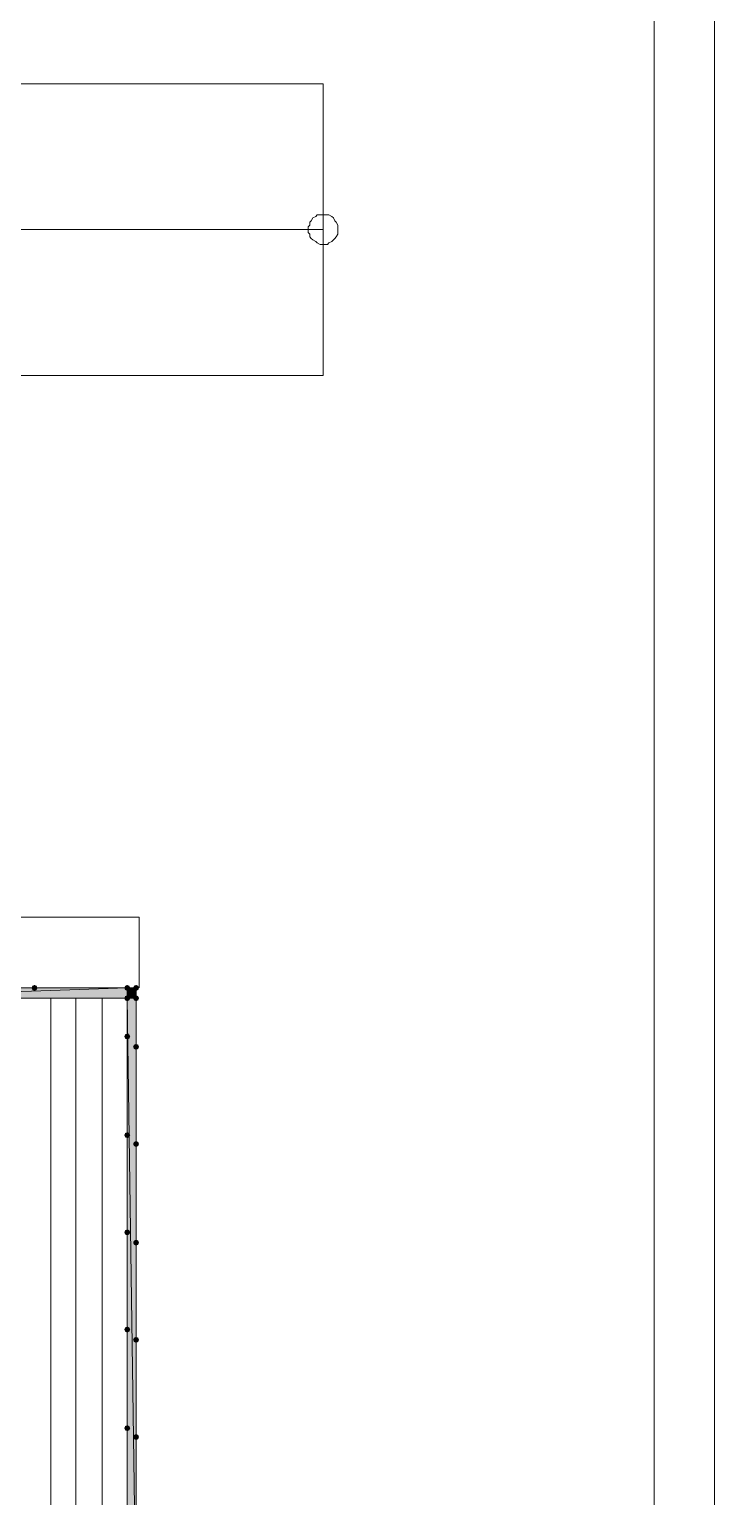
# Model space of a CAD drawing. Header units: millimetres. Extents: x 0 to 420, y 0 to 297.
# Drawn here: x 400.37 to 420.07, y 190.73 to 232.92 of the extents above; entities that cross this region are included whole.
import ezdxf

# ---------------------------------------------------------------- set-up
doc = ezdxf.new("R2010")
doc.units = ezdxf.units.MM

msp = doc.modelspace()

# ---------------------------------------------------------------- hatches: boundary and pattern name
h = msp.add_hatch(color=7)
h.paths.add_polyline_path([(403.182667, 205.062667), (394.631333, 205.062667), (403.182667, 205.359)], flags=0)
h.paths.add_polyline_path([(394.631333, 205.062667), (403.182667, 205.359), (394.631333, 205.359)], flags=0)
for color, points in [(254, [(400.600333, 205.359), (400.575462, 205.299204), (400.515667, 205.274333), (400.455871, 205.299204), (400.431, 205.359), (400.455871, 205.418796), (400.515667, 205.443667), (400.575462, 205.418796)]), (254, [(403.267333, 205.359), (403.242462, 205.299204), (403.182667, 205.274333), (403.122871, 205.299204), (403.098, 205.359), (403.122871, 205.418796), (403.182667, 205.443667), (403.242462, 205.418796)]), (254, [(403.267333, 205.062667), (403.242462, 205.002871), (403.182667, 204.978), (403.122871, 205.002871), (403.098, 205.062667), (403.122871, 205.122462), (403.182667, 205.147333), (403.242462, 205.122463)]), (254, [(403.267333, 205.062667), (403.242462, 205.002871), (403.182667, 204.978), (403.122871, 205.002871), (403.098, 205.062667), (403.122871, 205.122462), (403.182667, 205.147333), (403.242462, 205.122463)]), (254, [(403.267333, 205.062667), (403.242462, 205.002871), (403.182667, 204.978), (403.122871, 205.002871), (403.098, 205.062667), (403.122871, 205.122462), (403.182667, 205.147333), (403.242462, 205.122463)]), (7, [(403.182667, 205.062667), (403.436667, 205.062667), (403.436667, 205.359)]), (7, [(403.182667, 205.062667), (403.436667, 205.359), (403.182667, 205.359)]), (254, [(403.521333, 205.359), (403.496463, 205.299204), (403.436667, 205.274333), (403.376871, 205.299204), (403.352, 205.359), (403.376871, 205.418796), (403.436667, 205.443667), (403.496462, 205.418796)]), (254, [(403.521333, 205.359), (403.496463, 205.299204), (403.436667, 205.274333), (403.376871, 205.299204), (403.352, 205.359), (403.376871, 205.418796), (403.436667, 205.443667), (403.496462, 205.418796)]), (254, [(403.521333, 205.359), (403.496463, 205.299204), (403.436667, 205.274333), (403.376871, 205.299204), (403.352, 205.359), (403.376871, 205.418796), (403.436667, 205.443667), (403.496462, 205.418796)]), (254, [(403.521333, 205.062667), (403.496463, 205.002871), (403.436667, 204.978), (403.376871, 205.002871), (403.352, 205.062667), (403.376871, 205.122462), (403.436667, 205.147333), (403.496462, 205.122463)]), (254, [(403.521333, 205.062667), (403.496463, 205.002871), (403.436667, 204.978), (403.376871, 205.002871), (403.352, 205.062667), (403.376871, 205.122462), (403.436667, 205.147333), (403.496462, 205.122463)]), (254, [(403.267333, 203.962), (403.242462, 203.902204), (403.182667, 203.877333), (403.122871, 203.902204), (403.098, 203.962), (403.122871, 204.021796), (403.182667, 204.046667), (403.242462, 204.021796)]), (254, [(403.521333, 203.665667), (403.496463, 203.605871), (403.436667, 203.581), (403.376871, 203.605871), (403.352, 203.665667), (403.376871, 203.725462), (403.436667, 203.750333), (403.496462, 203.725463)]), (254, [(403.267333, 201.125667), (403.242462, 201.065871), (403.182667, 201.041), (403.122871, 201.065871), (403.098, 201.125667), (403.122871, 201.185462), (403.182667, 201.210333), (403.242462, 201.185463)]), (254, [(403.521333, 200.871667), (403.496463, 200.811871), (403.436667, 200.787), (403.376871, 200.811871), (403.352, 200.871667), (403.376871, 200.931462), (403.436667, 200.956333), (403.496462, 200.931463)]), (254, [(403.267333, 198.331667), (403.242462, 198.271871), (403.182667, 198.247), (403.122871, 198.271871), (403.098, 198.331667), (403.122871, 198.391462), (403.182667, 198.416333), (403.242462, 198.391463)]), (254, [(403.521333, 198.035333), (403.496463, 197.975537), (403.436667, 197.950667), (403.376871, 197.975537), (403.352, 198.035333), (403.376871, 198.095129), (403.436667, 198.12), (403.496462, 198.095129)]), (254, [(403.267333, 195.537667), (403.242462, 195.477871), (403.182667, 195.453), (403.122871, 195.477871), (403.098, 195.537667), (403.122871, 195.597462), (403.182667, 195.622333), (403.242462, 195.597463)]), (254, [(403.521333, 195.241333), (403.496463, 195.181537), (403.436667, 195.156667), (403.376871, 195.181537), (403.352, 195.241333), (403.376871, 195.301129), (403.436667, 195.326), (403.496462, 195.301129)]), (254, [(403.267333, 192.701333), (403.242462, 192.641537), (403.182667, 192.616667), (403.122871, 192.641537), (403.098, 192.701333), (403.122871, 192.761129), (403.182667, 192.786), (403.242462, 192.761129)]), (254, [(403.521333, 192.447333), (403.496463, 192.387537), (403.436667, 192.362667), (403.376871, 192.387537), (403.352, 192.447333), (403.376871, 192.507129), (403.436667, 192.532), (403.496462, 192.507129)])]:
    msp.add_hatch(color=color).paths.add_polyline_path(points, flags=0)
h = msp.add_hatch(color=7)
h.paths.add_polyline_path([(403.436667, 205.062667), (403.436667, 187.113333), (403.182667, 205.062667)], flags=0)
h.paths.add_polyline_path([(403.436667, 187.113333), (403.182667, 205.062667), (403.182667, 187.113333)], flags=0)

# ---------------------------------------------------------------- linework, layer by layer
at = {"color": 7, "lineweight": 0}
for points in [[(0.211668, 0), (420.073667, 0), (420.073667, 296.925999), (0.211668, 296.925999)], [(7.239002, 1.735667), (418.338, 1.735667), (418.338, 295.190332), (7.239002, 295.190332)], [(408.389667, 227.160667), (408.389667, 227.245333), (408.432, 227.287667), (408.432, 227.372333), (408.474333, 227.414667), (408.516667, 227.499333), (408.601333, 227.541667), (408.643667, 227.584), (408.728333, 227.584), (408.770667, 227.584), (408.855333, 227.584), (408.94, 227.584), (408.982333, 227.584), (409.067, 227.541667), (409.109333, 227.499333), (409.151667, 227.414667), (409.194, 227.372333), (409.236333, 227.287667), (409.236333, 227.245333), (409.236333, 227.160667), (409.236333, 227.076), (409.236333, 227.033667), (409.194, 226.949), (409.151667, 226.906667), (409.109333, 226.864333), (409.067, 226.822), (408.982333, 226.779667), (408.94, 226.737333), (408.855333, 226.737333), (408.770667, 226.737333), (408.728333, 226.737333), (408.643667, 226.779667), (408.601333, 226.822), (408.516667, 226.864333), (408.474333, 226.906667), (408.432, 226.949), (408.432, 227.033667), (408.389667, 227.076)], [(403.182667, 205.062667), (394.631333, 205.062667), (403.182667, 205.359)], [(394.631333, 205.062667), (403.182667, 205.359), (394.631333, 205.359)], [(402.59, 205.062667), (403.182667, 205.062667), (403.182667, 122.766667), (402.59, 122.766667), (395.647333, 122.766667), (395.054667, 122.766667), (395.054667, 205.062667), (395.647333, 205.062667)], [(403.182667, 205.062667), (403.436667, 205.062667), (403.436667, 205.359)], [(403.182667, 205.062667), (403.436667, 205.359), (403.182667, 205.359)], [(403.436667, 205.062667), (403.436667, 187.113333), (403.182667, 205.062667)], [(403.436667, 187.113333), (403.182667, 205.062667), (403.182667, 187.113333)]]:
    msp.add_lwpolyline(points, close=True, dxfattribs=at)
for points in [[(408.813, 222.969667), (382.735667, 222.969667), (382.735667, 231.351667), (408.813, 231.351667)], [(408.813, 222.969667), (408.813, 231.351667)], [(408.813, 227.160667), (382.735667, 227.160667), (386.715, 222.969667)], [(403.521333, 205.359), (403.521333, 207.391), (395.393333, 207.391), (395.393333, 205.359)], [(403.182667, 205.359), (394.631333, 205.359)], [(403.182667, 205.062667), (394.631333, 205.062667), (394.631333, 205.359), (403.436667, 205.359), (403.436667, 205.062667)], [(403.182667, 205.062667), (403.182667, 187.113333)], [(403.182667, 205.062667), (403.182667, 187.113333), (403.436667, 187.113333)], [(403.436667, 187.113333), (403.436667, 205.062667)]]:
    msp.add_lwpolyline(points, dxfattribs=at)
at = {"color": 253, "lineweight": 0}
for points in [[(400.981333, 205.062667), (400.981333, 122.766667)], [(401.701, 205.062667), (401.701, 122.766667)], [(402.463, 205.062667), (402.463, 122.766667)]]:
    msp.add_lwpolyline(points, dxfattribs=at)

doc.saveas('drawing.dxf')
